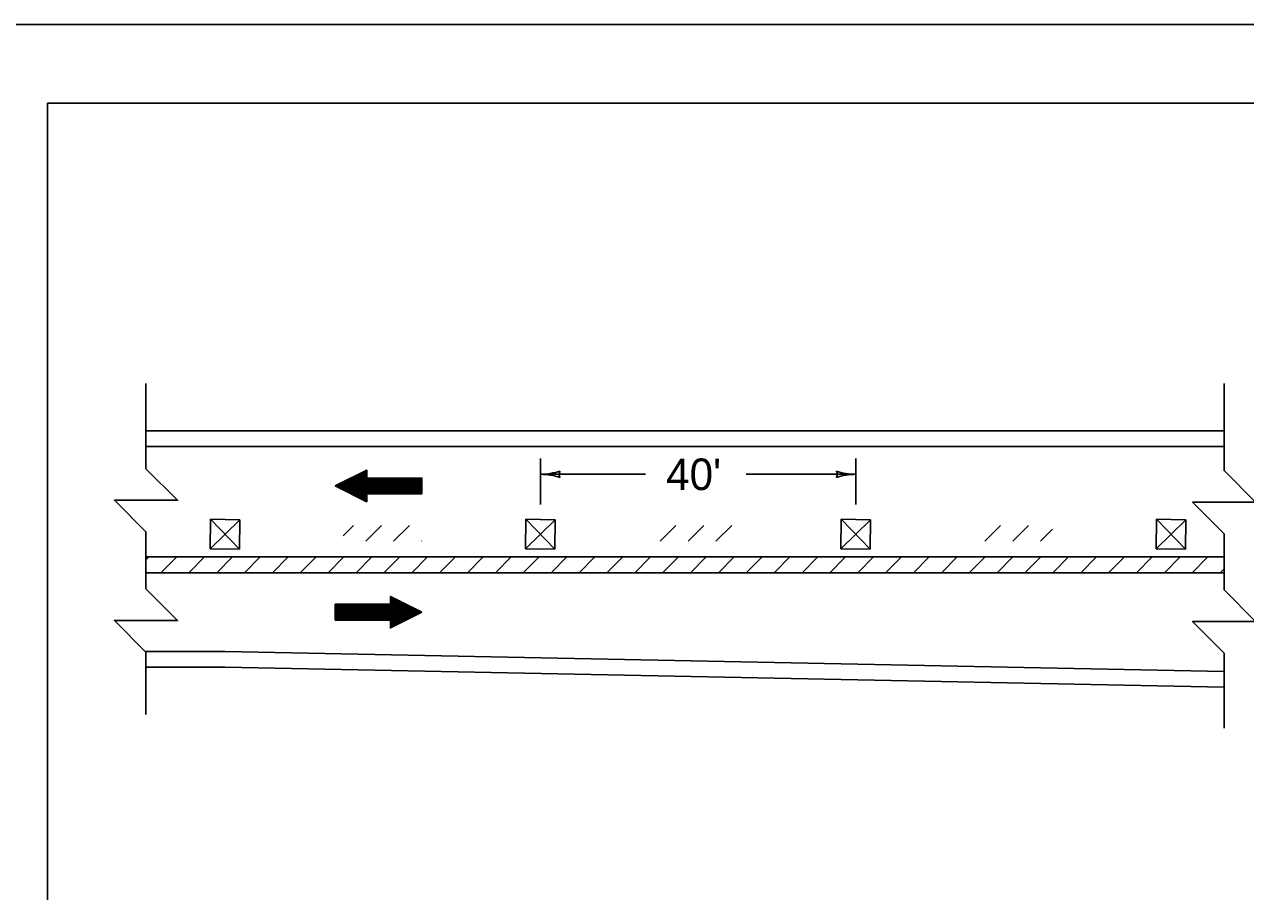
# Model space of a CAD drawing. Extents: x 1000 to 1036.3, y 1000 to 1022.
# Drawn here: x 1006.85 to 1014.6, y 1016.5 to 1022 of the extents above; entities that cross this region are included whole.
import ezdxf

# ---------------------------------------------------------------- set-up
doc = ezdxf.new("R2010")
doc.units = 0
doc.layers.add('Level 1', color=7, linetype='Continuous')
doc.layers.add('Level 10', color=7, linetype='Continuous')

msp = doc.modelspace()

# ---------------------------------------------------------------- linework, layer by layer
at = {"layer": 'Level 1'}
for p, q in [((1010.1273, 1018.9554), (1010.1273, 1019.2468)), ((1012.1273, 1018.9554), (1012.1273, 1019.2468)), ((1010.1273, 1019.1468), (1010.7923, 1019.1468)), ((1011.4308, 1019.1468), (1012.1273, 1019.1468)), ((1008.0313, 1018.6737), (1008.0336, 1018.8612)), ((1008.0313, 1018.6737), (1008.2211, 1018.8588)), ((1008.0336, 1018.8612), (1008.2211, 1018.8588)), ((1008.0336, 1018.8612), (1008.2188, 1018.6713)), ((1008.2211, 1018.8588), (1008.2188, 1018.6713)), ((1010.0313, 1018.6737), (1010.0336, 1018.8612)), ((1010.0313, 1018.6737), (1010.2211, 1018.8588)), ((1010.0336, 1018.8612), (1010.2211, 1018.8588)), ((1010.0336, 1018.8612), (1010.2188, 1018.6713)), ((1010.2211, 1018.8588), (1010.2188, 1018.6713)), ((1012.0313, 1018.6737), (1012.0336, 1018.8612)), ((1012.0313, 1018.6737), (1012.2211, 1018.8588)), ((1012.0336, 1018.8612), (1012.2211, 1018.8588)), ((1012.0336, 1018.8612), (1012.2188, 1018.6713)), ((1012.2211, 1018.8588), (1012.2188, 1018.6713)), ((1014.0313, 1018.6737), (1014.0336, 1018.8612)), ((1014.0313, 1018.6737), (1014.2211, 1018.8588)), ((1014.0336, 1018.8612), (1014.2211, 1018.8588)), ((1014.0336, 1018.8612), (1014.2188, 1018.6713)), ((1014.2211, 1018.8588), (1014.2188, 1018.6713)), ((1008.875, 1018.7558), (1008.9418, 1018.8225)), ((1009.0185, 1018.7225), (1009.1185, 1018.8225)), ((1009.1953, 1018.7225), (1009.2953, 1018.8225)), ((1010.8864, 1018.7225), (1010.9864, 1018.8225)), ((1011.0632, 1018.7225), (1011.1632, 1018.8225)), ((1011.2399, 1018.7225), (1011.3399, 1018.8225)), ((1012.9455, 1018.7225), (1013.0455, 1018.8225)), ((1013.1223, 1018.7225), (1013.2223, 1018.8225)), ((1013.2991, 1018.7225), (1013.375, 1018.7984)), ((1009.3721, 1018.7225), (1009.375, 1018.7254)), ((1007.625, 1018.6044), (1007.6431, 1018.6225)), ((1007.7198, 1018.5225), (1007.8198, 1018.6225)), ((1007.8967, 1018.5225), (1007.9967, 1018.6225)), ((1008.2188, 1018.6713), (1008.0313, 1018.6737)), ((1008.0734, 1018.5225), (1008.1734, 1018.6225)), ((1008.2502, 1018.5225), (1008.3502, 1018.6225)), ((1008.427, 1018.5225), (1008.527, 1018.6225)), ((1008.6038, 1018.5225), (1008.7038, 1018.6225)), ((1008.7805, 1018.5225), (1008.8805, 1018.6225)), ((1008.9573, 1018.5225), (1009.0573, 1018.6225)), ((1009.1341, 1018.5225), (1009.2341, 1018.6225)), ((1009.3108, 1018.5225), (1009.4108, 1018.6225)), ((1009.4876, 1018.5225), (1009.5876, 1018.6225)), ((1009.6644, 1018.5225), (1009.7644, 1018.6225)), ((1009.8412, 1018.5225), (1009.9412, 1018.6225)), ((1010.0179, 1018.5225), (1010.1179, 1018.6225)), ((1010.2188, 1018.6713), (1010.0313, 1018.6737)), ((1010.1948, 1018.5225), (1010.2948, 1018.6225)), ((1010.3715, 1018.5225), (1010.4715, 1018.6225)), ((1010.5483, 1018.5225), (1010.6483, 1018.6225)), ((1010.7251, 1018.5225), (1010.8251, 1018.6225)), ((1010.9018, 1018.5225), (1011.0018, 1018.6225)), ((1011.0786, 1018.5225), (1011.1786, 1018.6225)), ((1011.2554, 1018.5225), (1011.3554, 1018.6225)), ((1011.4322, 1018.5225), (1011.5322, 1018.6225)), ((1011.6089, 1018.5225), (1011.7089, 1018.6225)), ((1011.7858, 1018.5225), (1011.8858, 1018.6225)), ((1011.9625, 1018.5225), (1012.0625, 1018.6225)), ((1012.2188, 1018.6713), (1012.0313, 1018.6737)), ((1012.1393, 1018.5225), (1012.2393, 1018.6225)), ((1012.3161, 1018.5225), (1012.4161, 1018.6225)), ((1012.4928, 1018.5225), (1012.5928, 1018.6225)), ((1012.6696, 1018.5225), (1012.7696, 1018.6225)), ((1012.8464, 1018.5225), (1012.9464, 1018.6225)), ((1013.0232, 1018.5225), (1013.1232, 1018.6225)), ((1013.1999, 1018.5225), (1013.2999, 1018.6225)), ((1013.3768, 1018.5225), (1013.4768, 1018.6225)), ((1013.5535, 1018.5225), (1013.6535, 1018.6225)), ((1013.7303, 1018.5225), (1013.8303, 1018.6225)), ((1013.907, 1018.5225), (1014.007, 1018.6225)), ((1014.2188, 1018.6713), (1014.0313, 1018.6737)), ((1014.0838, 1018.5225), (1014.1838, 1018.6225)), ((1014.2606, 1018.5225), (1014.3606, 1018.6225)), ((1014.4373, 1018.5225), (1014.4626, 1018.5478))]:
    msp.add_line(p, q, dxfattribs=at)
for points in [[(1007.625, 1019.7225), (1007.625, 1019.1817), (1007.825, 1018.9817), (1007.425, 1018.9817), (1007.625, 1018.7817), (1007.625, 1018.4195), (1007.825, 1018.2195), (1007.425, 1018.2195), (1007.625, 1018.0195), (1007.625, 1017.6225)], [(1014.4626, 1019.7225), (1014.4626, 1019.1697), (1014.6626, 1018.9697), (1014.2626, 1018.9697), (1014.4626, 1018.7697), (1014.4626, 1018.413), (1014.6626, 1018.213), (1014.2626, 1018.213), (1014.4626, 1018.013), (1014.4626, 1017.5356)], [(1007.625, 1019.4225), (1014.4626, 1019.4225)], [(1007.625, 1019.3225), (1014.4626, 1019.3225)], [(1009.0102, 1019.1654), (1009.025, 1019.1654)], [(1009.0202, 1019.1704), (1009.025, 1019.1704)], [(1008.8608, 1019.0904), (1009.375, 1019.0904)], [(1008.8708, 1019.0954), (1009.375, 1019.0954)], [(1008.8807, 1019.1004), (1009.375, 1019.1004)], [(1008.8907, 1019.1054), (1009.375, 1019.1054)], [(1008.9006, 1019.1104), (1009.375, 1019.1104)], [(1008.9106, 1019.1154), (1009.375, 1019.1154)], [(1008.9205, 1019.1204), (1009.375, 1019.1204)], [(1008.9305, 1019.1254), (1009.025, 1019.1254)], [(1008.9404, 1019.1304), (1009.025, 1019.1304)], [(1008.9404, 1019.1304), (1009.025, 1019.1304)], [(1008.9504, 1019.1354), (1009.025, 1019.1354)], [(1008.9604, 1019.1404), (1009.025, 1019.1404)], [(1008.9703, 1019.1454), (1009.025, 1019.1454)], [(1008.9803, 1019.1504), (1009.025, 1019.1504)], [(1008.9903, 1019.1554), (1009.025, 1019.1554)], [(1009.0003, 1019.1604), (1009.025, 1019.1604)], [(1008.8292, 1019.0704), (1009.375, 1019.0704)], [(1008.8308, 1019.0754), (1009.375, 1019.0754)], [(1008.8392, 1019.0654), (1009.375, 1019.0654)], [(1008.8392, 1019.0654), (1009.375, 1019.0654)], [(1008.8408, 1019.0804), (1009.375, 1019.0804)], [(1008.8493, 1019.0604), (1009.375, 1019.0604)], [(1008.8508, 1019.0854), (1009.375, 1019.0854)], [(1008.8593, 1019.0554), (1009.375, 1019.0554)], [(1008.8693, 1019.0504), (1009.375, 1019.0504)], [(1008.8793, 1019.0454), (1009.375, 1019.0454)], [(1008.8893, 1019.0404), (1009.375, 1019.0404)], [(1008.8994, 1019.0354), (1009.375, 1019.0354)], [(1008.9094, 1019.0304), (1009.375, 1019.0304)], [(1008.9195, 1019.0254), (1009.375, 1019.0254)], [(1008.9245, 1019.0229), (1009.375, 1019.0229)], [(1008.9345, 1019.0179), (1009.025, 1019.0179)], [(1008.9446, 1019.0129), (1009.025, 1019.0129)], [(1008.9546, 1019.0079), (1009.025, 1019.0079)], [(1008.9647, 1019.0029), (1009.025, 1019.0029)], [(1008.9747, 1018.9979), (1009.025, 1018.9979)], [(1008.9848, 1018.9929), (1009.025, 1018.9929)], [(1008.9948, 1018.9879), (1009.025, 1018.9879)], [(1009.0048, 1018.9829), (1009.025, 1018.9829)], [(1009.0148, 1018.9779), (1009.025, 1018.9779)], [(1009.0248, 1018.9729), (1009.025, 1018.9729)], [(1007.625, 1018.6225), (1014.4626, 1018.6225)], [(1007.625, 1018.5225), (1014.4626, 1018.5225)], [(1009.2755, 1018.3221), (1008.825, 1018.3221)], [(1009.2805, 1018.3196), (1008.825, 1018.3196)], [(1009.2906, 1018.3146), (1008.825, 1018.3146)], [(1009.1752, 1018.3721), (1009.175, 1018.3721)], [(1009.1852, 1018.3671), (1009.175, 1018.3671)], [(1009.1952, 1018.3621), (1009.175, 1018.3621)], [(1009.2053, 1018.3571), (1009.175, 1018.3571)], [(1009.2153, 1018.3521), (1009.175, 1018.3521)], [(1009.2253, 1018.3471), (1009.175, 1018.3471)], [(1009.2353, 1018.3421), (1009.175, 1018.3421)], [(1009.2454, 1018.3371), (1009.175, 1018.3371)], [(1009.2554, 1018.3321), (1009.175, 1018.3321)], [(1009.2655, 1018.3271), (1009.175, 1018.3271)], [(1009.3006, 1018.3096), (1008.825, 1018.3096)], [(1009.3107, 1018.3046), (1008.825, 1018.3046)], [(1009.3207, 1018.2996), (1008.825, 1018.2996)], [(1009.3308, 1018.2946), (1008.825, 1018.2946)], [(1009.3408, 1018.2896), (1008.825, 1018.2896)], [(1009.3508, 1018.2846), (1008.825, 1018.2846)], [(1009.3608, 1018.2796), (1008.825, 1018.2796)], [(1009.3608, 1018.2796), (1008.825, 1018.2796)], [(1009.3708, 1018.2746), (1008.825, 1018.2746)], [(1009.3692, 1018.2696), (1008.825, 1018.2696)], [(1009.3592, 1018.2646), (1008.825, 1018.2646)], [(1009.3493, 1018.2596), (1008.825, 1018.2596)], [(1009.3393, 1018.2546), (1008.825, 1018.2546)], [(1009.3293, 1018.2496), (1008.825, 1018.2496)], [(1009.3193, 1018.2446), (1008.825, 1018.2446)], [(1009.3093, 1018.2396), (1008.825, 1018.2396)], [(1009.2994, 1018.2346), (1008.825, 1018.2346)], [(1009.2894, 1018.2296), (1008.825, 1018.2296)], [(1009.2795, 1018.2246), (1008.825, 1018.2246)], [(1009.2695, 1018.2196), (1009.175, 1018.2196)], [(1009.2596, 1018.2146), (1009.175, 1018.2146)], [(1009.2596, 1018.2146), (1009.175, 1018.2146)], [(1009.2496, 1018.2096), (1009.175, 1018.2096)], [(1009.2396, 1018.2046), (1009.175, 1018.2046)], [(1009.2297, 1018.1996), (1009.175, 1018.1996)], [(1009.2197, 1018.1946), (1009.175, 1018.1946)], [(1009.2098, 1018.1896), (1009.175, 1018.1896)], [(1009.1998, 1018.1846), (1009.175, 1018.1846)], [(1009.1898, 1018.1796), (1009.175, 1018.1796)], [(1009.1798, 1018.1746), (1009.175, 1018.1746)], [(1007.625, 1018.0225), (1008.126, 1018.0225), (1014.4626, 1017.8957)], [(1007.625, 1017.9225), (1008.125, 1017.9225), (1014.4626, 1017.7957)]]:
    msp.add_lwpolyline(points, dxfattribs=at)
for points in [[(1008.825, 1019.0725), (1009.025, 1018.9728), (1009.025, 1019.0228), (1009.375, 1019.0228), (1009.375, 1019.1229), (1009.025, 1019.1229), (1009.025, 1019.1729)], [(1009.375, 1018.2725), (1009.175, 1018.3722), (1009.175, 1018.3222), (1008.825, 1018.3222), (1008.825, 1018.2221), (1009.175, 1018.2221), (1009.175, 1018.1721)]]:
    msp.add_lwpolyline(points, close=True, dxfattribs=at)
for centre, radius, start, end in [((1010.1273, 1019.5374), 0.3906, 270, 288.66878), ((1010.2759, 1019.1467), 0.0312, 138.7746, 220.89129), ((1011.9788, 1019.1468), 0.0312, 318.7746, 40.89129), ((1012.1273, 1019.5374), 0.3906, 251.34716, 269.99389), ((1010.1273, 1019.5374), 0.3906, 269.98778, 270), ((1010.1273, 1018.7561), 0.3906, 71.34716, 89.99389), ((1012.1273, 1018.7561), 0.3906, 90, 108.66878), ((1012.1273, 1018.7561), 0.3906, 89.98778, 90)]:
    msp.add_arc(centre, radius, start, end, dxfattribs=at)
at = {"layer": 'Level 10'}
for p, q in [((1000, 1022), (1036, 1022)), ((1007, 1021.5), (1035.5, 1021.5)), ((1007, 1021.5), (1007, 1000.5))]:
    msp.add_line(p, q, dxfattribs=at)

# ---------------------------------------------------------------- texts
at = {"layer": 'Level 1'}
msp.add_text("40'", height=0.2, dxfattribs=at).set_placement((1010.9242, 1019.0468))

doc.saveas('drawing.dxf')
